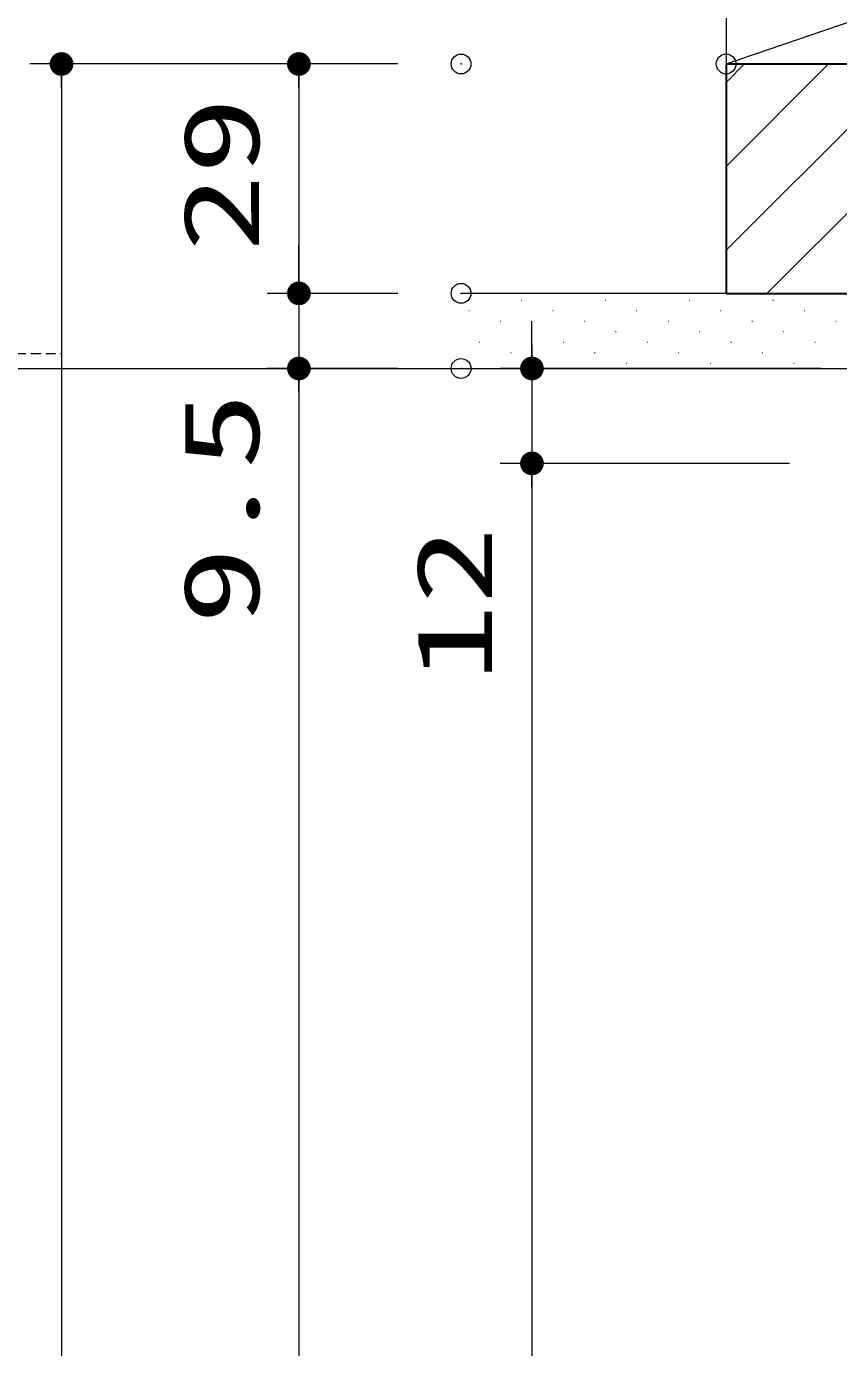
# Model space of a CAD drawing. Units: millimetres, scale not verified. Extents: x -1306 to 1306, y -607 to 607.
# Drawn here: x -879.2 to -776.5, y 276 to 443 of the extents above; entities that cross this region are included whole.
import ezdxf
from ezdxf.enums import TextEntityAlignment as Align

# ---------------------------------------------------------------- set-up
doc = ezdxf.new("R2010")
doc.units = ezdxf.units.MM
doc.header["$LTSCALE"] = 5
doc.header["$PDMODE"] = 32
doc.header["$PDSIZE"] = 2.5
doc.linetypes.add('USER2', pattern=[0.375, 0.25, -0.125])
for name, color, linetype, lineweight in [('0-1_線(黄)', 2, 'Continuous', 15), ('0-B_点線(水)', 4, 'USER2', 9), ('0-D_線(白)', 7, 'Continuous', 30), ('1-1_寸法線', 3, 'Continuous', 13), ('1-2_ハッチング', 6, 'Continuous', 9), ('1-4_DEFPOINTS', 7, 'Continuous', 5), ('1-5_0', 3, 'Continuous', 25)]:
    doc.layers.add(name, color=color, linetype=linetype, lineweight=lineweight)
doc.styles.add('ＭＳ ゴシック', font='')
doc.styles.get('ＭＳ ゴシック').set_extended_font_data('MS Gothic')

# ---------------------------------------------------------------- blocks, each defined once
blk = doc.blocks.new('_DOT')
at = {"layer": '1-5_0'}
blk.add_line((-2.5, 0), (-5, 0), dxfattribs=at)
for points in [[(0, 0), (-2.5, 0), (-2.48, 0.313)], [(0, 0), (-2.48, -0.313), (-2.5, 0)], [(0, 0), (-2.48, 0.313), (-2.421, 0.622)], [(0, 0), (-2.421, -0.622), (-2.48, -0.313)], [(0, 0), (-2.421, 0.622), (-2.324, 0.92)], [(0, 0), (-2.324, -0.92), (-2.421, -0.622)], [(0, 0), (-2.324, 0.92), (-2.191, 1.204)], [(0, 0), (-2.191, -1.204), (-2.324, -0.92)], [(0, 0), (-2.191, 1.204), (-2.023, 1.469)], [(0, 0), (-2.023, -1.469), (-2.191, -1.204)], [(0, 0), (-2.023, 1.469), (-1.822, 1.711)], [(0, 0), (-1.822, -1.711), (-2.023, -1.469)], [(0, 0), (-1.822, 1.711), (-1.594, 1.926)], [(0, 0), (-1.594, -1.926), (-1.822, -1.711)], [(0, 0), (-1.594, 1.926), (-1.34, 2.111)], [(0, 0), (-1.34, -2.111), (-1.594, -1.926)], [(0, 0), (-1.34, 2.111), (-1.064, 2.262)], [(0, 0), (-1.064, -2.262), (-1.34, -2.111)], [(0, 0), (-1.064, 2.262), (-0.773, 2.378)], [(0, 0), (-0.773, -2.378), (-1.064, -2.262)], [(0, 0), (-0.773, 2.378), (-0.468, 2.456)], [(0, 0), (-0.468, -2.456), (-0.773, -2.378)], [(0, 0), (-0.468, 2.456), (-0.157, 2.495)], [(0, 0), (-0.157, -2.495), (-0.468, -2.456)], [(0, 0), (-0.157, 2.495), (0.157, 2.495)], [(0, 0), (0.157, -2.495), (-0.157, -2.495)], [(0, 0), (0.157, 2.495), (0.468, 2.456)], [(0, 0), (0.468, 2.456), (0.773, 2.378)], [(0, 0), (0.773, 2.378), (1.064, 2.262)], [(0, 0), (1.064, 2.262), (1.34, 2.111)], [(0, 0), (1.34, 2.111), (1.594, 1.926)], [(0, 0), (1.594, 1.926), (1.822, 1.711)], [(0, 0), (1.822, 1.711), (2.023, 1.469)], [(0, 0), (2.023, 1.469), (2.191, 1.204)], [(0, 0), (2.191, 1.204), (2.324, 0.92)], [(0, 0), (2.324, 0.92), (2.421, 0.622)], [(0, 0), (2.421, 0.622), (2.48, 0.313)], [(0, 0), (2.48, 0.313), (2.5, 0)], [(0, 0), (0.468, -2.456), (0.157, -2.495)], [(0, 0), (0.773, -2.378), (0.468, -2.456)], [(0, 0), (1.064, -2.262), (0.773, -2.378)], [(0, 0), (1.34, -2.111), (1.064, -2.262)], [(0, 0), (1.594, -1.926), (1.34, -2.111)], [(0, 0), (1.822, -1.711), (1.594, -1.926)], [(0, 0), (2.023, -1.469), (1.822, -1.711)], [(0, 0), (2.191, -1.204), (2.023, -1.469)], [(0, 0), (2.324, -0.92), (2.191, -1.204)], [(0, 0), (2.421, -0.622), (2.324, -0.92)], [(0, 0), (2.48, -0.313), (2.421, -0.622)], [(0, 0), (2.5, 0), (2.48, -0.313)]]:
    blk.add_solid(points, dxfattribs=at)

msp = doc.modelspace()

# ---------------------------------------------------------------- linework, layer by layer
at = {"layer": '0-1_線(黄)'}
for p, q in [((-790.718, 483.26), (-790.718, 438.26)), ((-790.718, 438.26), (-659.718, 483.26)), ((-790.718, 409.26), (-824.218, 409.26)), ((-1232.968, 399.76), (-770.716, 399.76))]:
    msp.add_line(p, q, dxfattribs=at)
at = {"layer": '0-B_点線(水)'}
msp.add_line((-1232.968, 401.66), (-874.718, 401.66), dxfattribs=at)
at = {"layer": '0-D_線(白)'}
for p, q in [((-790.718, 438.26), (-719.718, 438.26)), ((-790.718, 438.26), (-790.718, 409.26)), ((-790.718, 409.26), (-770.718, 409.26))]:
    msp.add_line(p, q, dxfattribs=at)
at = {"layer": '1-1_寸法線'}
for p, q in [((-832.218, 438.26), (-878.718, 438.26)), ((-832.218, 438.26), (-848.718, 438.26)), ((-874.718, 435.26), (-874.718, -77.24)), ((-844.718, 435.26), (-844.718, 412.26)), ((-844.718, 412.26), (-844.718, 415.26)), ((-832.218, 409.26), (-848.718, 409.26)), ((-832.218, 409.26), (-848.718, 409.26)), ((-844.718, 409.26), (-844.718, 399.76)), ((-815.262, 402.76), (-815.262, 405.76)), ((-832.218, 399.76), (-848.718, 399.76)), ((-832.218, 399.76), (-848.718, 399.76)), ((-778.718, 399.76), (-819.262, 399.76)), ((-815.262, 399.76), (-815.262, 387.76)), ((-844.718, 396.76), (-844.718, -77.24)), ((-844.718, 396.76), (-844.718, 364.807)), ((-782.718, 387.76), (-819.262, 387.76)), ((-782.718, 387.76), (-819.262, 387.76)), ((-815.262, 384.76), (-815.262, 358.998)), ((-815.262, 384.76), (-815.262, -65.24))]:
    msp.add_line(p, q, dxfattribs=at)
at = {"layer": '1-2_ハッチング'}
for p, q in [((-790.719, 414.702), (-767.162, 438.26)), ((-790.718, 435.917), (-788.375, 438.26)), ((-790.718, 425.31), (-777.768, 438.26)), ((-785.555, 409.26), (-756.555, 438.26)), ((-816.62, 408.406), (-816.57, 408.406)), ((-806.013, 408.406), (-805.963, 408.406)), ((-795.407, 408.406), (-795.357, 408.406)), ((-784.8, 408.406), (-784.75, 408.406)), ((-823.249, 407.081), (-823.199, 407.081)), ((-812.642, 407.081), (-812.592, 407.081)), ((-802.036, 407.081), (-801.986, 407.081)), ((-791.429, 407.081), (-791.379, 407.081)), ((-780.823, 407.081), (-780.773, 407.081)), ((-819.271, 405.755), (-819.221, 405.755)), ((-815.294, 404.429), (-815.244, 404.429)), ((-808.665, 405.755), (-808.615, 405.755)), ((-804.687, 404.429), (-804.637, 404.429)), ((-798.058, 405.755), (-798.008, 405.755)), ((-794.081, 404.429), (-794.031, 404.429)), ((-787.452, 405.755), (-787.402, 405.755)), ((-783.474, 404.429), (-783.424, 404.429)), ((-776.845, 405.755), (-776.795, 405.755)), ((-821.923, 403.103), (-821.873, 403.103)), ((-811.317, 403.103), (-811.267, 403.103)), ((-800.71, 403.103), (-800.66, 403.103)), ((-790.103, 403.103), (-790.053, 403.103)), ((-779.497, 403.103), (-779.447, 403.103)), ((-817.946, 401.777), (-817.896, 401.777)), ((-807.339, 401.777), (-807.289, 401.777)), ((-796.732, 401.777), (-796.682, 401.777)), ((-786.126, 401.777), (-786.076, 401.777)), ((-813.968, 400.451), (-813.918, 400.451)), ((-803.362, 400.451), (-803.312, 400.451)), ((-792.755, 400.451), (-792.705, 400.451)), ((-782.148, 400.451), (-782.098, 400.451))]:
    msp.add_line(p, q, dxfattribs=at)
at = {"layer": '1-4_DEFPOINTS'}
for p in [(-824.218, 438.26), (-824.218, 438.26), (-790.718, 438.26), (-844.718, 409.26), (-824.218, 409.26), (-844.718, 399.76), (-824.218, 399.76), (-815.262, 387.76)]:
    msp.add_point(p, dxfattribs=at)

# ---------------------------------------------------------------- block references
at = {"layer": '1-1_寸法線', "xscale": 0.6, "yscale": 0.6}
for p, rotation in [((-874.718, 438.26), 90), ((-844.718, 438.26), 90), ((-844.718, 409.26), 270), ((-844.718, 409.26), 270), ((-815.262, 399.76), 270), ((-844.718, 399.76), 90), ((-844.718, 399.76), 90), ((-815.262, 387.76), 90), ((-815.262, 387.76), 90)]:
    msp.add_blockref('_DOT', p, dxfattribs=dict(at, rotation=rotation))

# ---------------------------------------------------------------- texts
at = {"layer": '1-1_寸法線', "style": 'ＭＳ ゴシック', "width": 1.5}
for s, p in [('29', (-846.867, 414.474)), ('9.5', (-846.867, 367.379)), ('12', (-817.412, 360.141))]:
    msp.add_text(s, height=9.604, rotation=90, dxfattribs=at).set_placement(p, align=Align.BOTTOM_LEFT)

doc.saveas('drawing.dxf')
